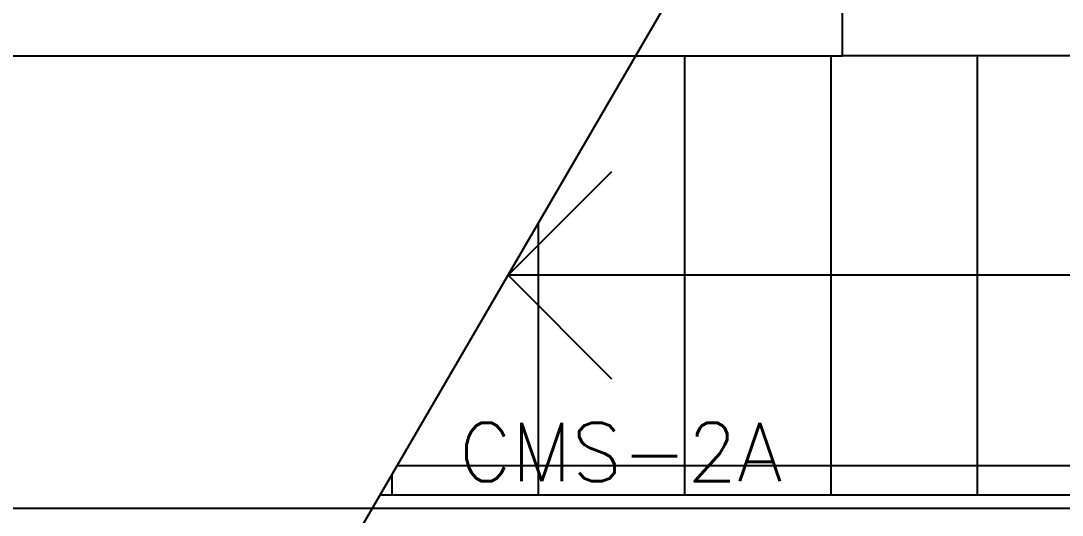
# Model space of a CAD drawing. Header units: metres. Extents: x -367 to 374, y -238 to 224.
# Drawn here: x 239.961 to 241.74, y 218.345 to 219.19 of the extents above; entities that cross this region are included whole.
import ezdxf
from ezdxf.enums import TextEntityAlignment as Align

# ---------------------------------------------------------------- set-up
doc = ezdxf.new("R2010")
doc.units = ezdxf.units.M
for name, color, linetype in [('ELE-ALIMENTADORES', 160, 'Continuous'), ('LA_BAU_BASES GERAIS_R00$0$ARQ-XREF-ATT', 8, 'Continuous'), ('LA_BAU_BASES GERAIS_R00$0$BASE', 253, 'Continuous'), ('LA_BAU_BASES GERAIS_R00$0$dutos', 31, 'Continuous')]:
    doc.layers.add(name, color=color, linetype=linetype)
doc.styles.add('LA_BAU_BASES GERAIS_R00$0$R60-125-RS', font='romans.shx', dxfattribs={"height": 0.19})
doc.styles.add('LA_BAU_BASES GERAIS_R00$0$R80-100-RS', font='romans.shx', dxfattribs={"height": 0.203})
doc.styles.add('LA_BAU_BASES GERAIS_R00$0$ROMANS', font='romans.shx')

# ---------------------------------------------------------------- blocks, each defined once
blk = doc.blocks.new('LA_BAU_BASES GERAIS_R00$0$LA_BAU_ALVENARIA TÉRREO_R01')
at = {"layer": 'LA_BAU_BASES GERAIS_R00$0$BASE', "linetype": 'Continuous'}
for p, q in [((240.5286, 218.2999), (241.1473, 219.3627)), ((239.5649, 219.13), (241.3649, 219.13)), ((241.095, 219.13), (241.095, 218.38)), ((241.345, 219.13), (241.345, 218.38)), ((241.595, 219.13), (241.595, 218.38)), ((240.845, 218.8434), (240.845, 218.38)), ((240.6043, 218.43), (242.595, 218.43)), ((240.595, 218.414), (240.595, 218.38)), ((240.5752, 218.38), (242.595, 218.38))]:
    blk.add_line(p, q, dxfattribs=at)
blk.add_lwpolyline([(241.3649, 219.13), (241.3649, 219.28), (242.695, 219.28), (242.695, 219.13)], close=True, dxfattribs=at)
blk = doc.blocks.new('LA_BAU_BASES GERAIS_R00$0$A$C5BA41825')
at = {"layer": 'LA_BAU_BASES GERAIS_R00$0$dutos', "color": 251}
blk.add_line((-28.5687, 40.4171), (-22.755, 40.4171), dxfattribs=at)
at = {"layer": 'LA_BAU_BASES GERAIS_R00$0$dutos', "color": 251, "style": 'LA_BAU_BASES GERAIS_R00$0$ROMANS'}
blk.add_text('CMS-2A', height=0.1, dxfattribs=at).set_placement((-26.0405, 40.463))
blk = doc.blocks.new('LA_BAU_BASES GERAIS_R00')
at = {"layer": 'LA_BAU_BASES GERAIS_R00$0$BASE'}
blk.add_line((242.9075, 218.755), (240.7935, 218.755), dxfattribs=at)
blk.add_lwpolyline([(240.9703, 218.9318), (240.7935, 218.755), (240.9703, 218.5782)], dxfattribs=at)
at = {"layer": 'LA_BAU_BASES GERAIS_R00$0$ARQ-XREF-ATT'}
blk.add_blockref('LA_BAU_BASES GERAIS_R00$0$A$C5BA41825', (266.75, 177.94), dxfattribs=at)
at = {"layer": 'LA_BAU_BASES GERAIS_R00$0$BASE'}
blk.add_blockref('LA_BAU_BASES GERAIS_R00$0$LA_BAU_ALVENARIA TÉRREO_R01', (0, 0), dxfattribs=at)
at = {"layer": 'LA_BAU_BASES GERAIS_R00$0$BASE', "style": 'LA_BAU_BASES GERAIS_R00$0$R60-125-RS'}
for p in [(242.7816, 218.9192), (358.6366, 192.9642)]:
    blk.add_attdef('S', text='', height=0.19, rotation=90, dxfattribs=at).set_placement(p, align=Align.MIDDLE_CENTER)
at = {"layer": 'LA_BAU_BASES GERAIS_R00$0$BASE', "style": 'LA_BAU_BASES GERAIS_R00$0$R80-100-RS'}
blk.add_attdef('ACESSO', text='', height=0.203, dxfattribs=at).set_placement((365.9223, 191.9868), align=Align.TOP_CENTER)
at = {"layer": 'LA_BAU_BASES GERAIS_R00$0$BASE', "style": 'LA_BAU_BASES GERAIS_R00$0$R60-125-RS'}
blk.add_attdef('S', text='', height=0.19, dxfattribs=at).set_placement((266.1142, 180.9134), align=Align.MIDDLE_CENTER)

msp = doc.modelspace()

# ---------------------------------------------------------------- block references
at = {"layer": 'ELE-ALIMENTADORES', "color": 2}
msp.add_blockref('LA_BAU_BASES GERAIS_R00', (0, 0), dxfattribs=at)

doc.saveas('drawing.dxf')
